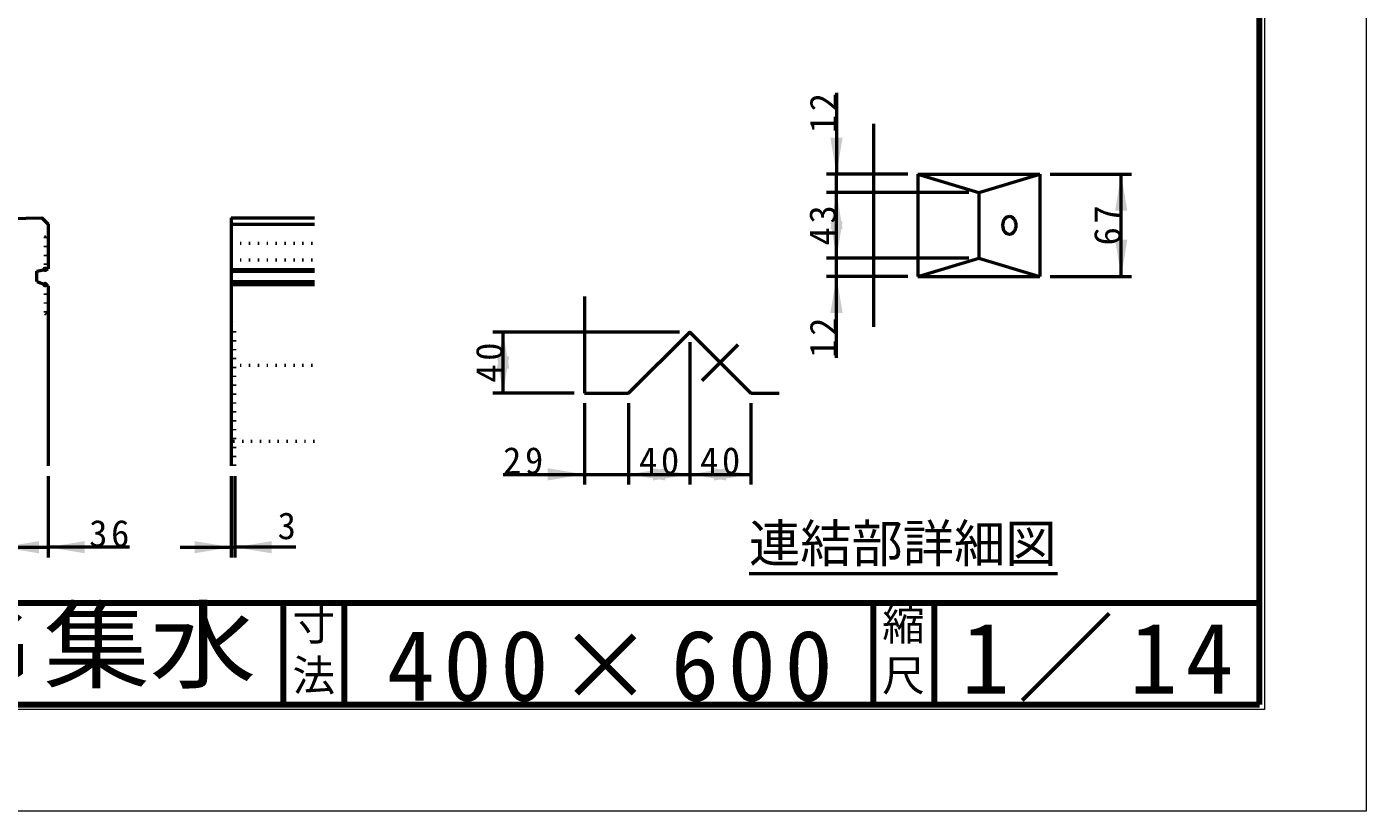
# Model space of a CAD drawing. Units: millimetres, scale not verified, with parts at other scales. Extents: x -2102 to 2102, y -1485 to 1485.
# Drawn here: x 785 to 2102, y -1485 to -713 of the extents above; entities that cross this region are included whole.
import ezdxf
from ezdxf.enums import TextEntityAlignment as Align

# ---------------------------------------------------------------- set-up
doc = ezdxf.new("R2010")
doc.units = ezdxf.units.MM
doc.header["$LTSCALE"] = 5
doc.header["$PDMODE"] = 32
doc.header["$PDSIZE"] = 2.5
doc.linetypes.add('DOTTED', pattern=[1.75, 0.25, -1.5])
doc.linetypes.add('LONG_DASHED_DOTTED', pattern=[15.25, 12, -1.5, 0.25, -1.5])
doc.layers.add('0-0_V-nasSTD', color=7, linetype='Continuous', lineweight=35)
doc.layers.add('0-1_0', color=7, linetype='Continuous', lineweight=50)
doc.styles.add('ＭＳ ゴシック', font='')
doc.styles.get('ＭＳ ゴシック').set_extended_font_data('MS Gothic')

msp = doc.modelspace()

# ---------------------------------------------------------------- linework, layer by layer
at = {"layer": '0-0_V-nasSTD', "lineweight": 50}
for p, q in [((986.173, -901.259), (1068.173, -901.259)), ((986.173, -901.259), (986.173, -1145.259)), ((986.173, -907.509), (1068.173, -907.509)), ((986.173, -951.884), (1068.173, -951.884)), ((986.173, -953.759), (1068.173, -953.759)), ((806.173, -967.956), (806.173, -1145.259)), ((986.173, -963.759), (1068.173, -963.759)), ((986.173, -966.884), (1068.173, -966.884))]:
    msp.add_line(p, q, dxfattribs=at)
at = {"layer": '0-0_V-nasSTD', "linetype": 'DOTTED', "lineweight": 50}
for p, q in [((986.173, -926.259), (1068.173, -926.259)), ((986.173, -942.509), (1068.173, -942.509)), ((986.173, -1003.759), (989.923, -1006.259)), ((989.923, -1145.259), (989.923, -1006.259)), ((986.173, -1033.759), (989.923, -1031.259)), ((986.173, -1046.259), (1068.173, -1046.259)), ((1068.173, -1121.259), (986.173, -1121.259))]:
    msp.add_line(p, q, dxfattribs=at)
at = {"layer": '0-0_V-nasSTD', "lineweight": 100}
for p, q in [((-1997.5, -1280), (1997.5, -1280)), ((1037.5, -1280), (1037.5, -1380)), ((1097.5, -1280), (1097.5, -1380)), ((1617.5, -1280), (1617.5, -1380)), ((1677.5, -1280), (1677.5, -1380)), ((-1997.5, -1380), (1997.5, -1380)), ((-1997.5, -1380), (1997.5, -1380))]:
    msp.add_line(p, q, dxfattribs=at)
at = {"layer": '0-0_V-nasSTD', "lineweight": 18}
for points in [[(-2102.5, -1485), (-2102.5, 1485), (2102.5, 1485), (2102.5, -1485)], [(-2002.5, -1385), (-2002.5, 1385), (2002.5, 1385), (2002.5, -1385)]]:
    msp.add_lwpolyline(points, close=True, dxfattribs=at)
at = {"layer": '0-0_V-nasSTD', "lineweight": 100}
msp.add_lwpolyline([(1997.5, -1380), (1997.5, 1380), (-1997.5, 1380)], dxfattribs=at)
at = {"layer": '0-0_V-nasSTD'}
for points in [[(1575.547, -822.312), (1581.547, -858.312), (1587.547, -822.312)], [(1855.547, -894.312), (1861.547, -858.312), (1867.547, -894.312)], [(1575.547, -912.312), (1581.547, -876.312), (1587.547, -912.312)], [(1575.547, -904.812), (1581.547, -940.812), (1587.547, -904.812)], [(1855.547, -922.812), (1861.547, -958.812), (1867.547, -922.812)], [(1575.547, -994.812), (1581.547, -958.812), (1587.547, -994.812)], [(1247.638, -1049.59), (1253.638, -1013.59), (1259.638, -1049.59)], [(1247.638, -1037.59), (1253.638, -1073.59), (1259.638, -1037.59)], [(1297.638, -1159.59), (1297.638, -1147.59), (1333.638, -1153.59)], [(1377.138, -1153.59), (1413.138, -1159.59), (1413.138, -1147.59)], [(1401.138, -1159.59), (1401.138, -1147.59), (1437.138, -1153.59)], [(1437.138, -1153.59), (1473.138, -1159.59), (1473.138, -1147.59)], [(1461.138, -1159.59), (1461.138, -1147.59), (1497.138, -1153.59)], [(761.173, -1225.259), (797.173, -1231.259), (797.173, -1219.259)], [(806.173, -1225.259), (842.173, -1231.259), (842.173, -1219.259)], [(950.173, -1231.259), (950.173, -1219.259), (986.173, -1225.259)], [(989.923, -1225.259), (1025.923, -1231.259), (1025.923, -1219.259)]]:
    msp.add_solid(points, dxfattribs=at)
at = {"layer": '0-1_0'}
for p, q in [((1581.547, -778.312), (1581.547, -858.312)), ((1618.047, -808.562), (1618.047, -1008.562)), ((1651.547, -858.312), (1571.547, -858.312)), ((1581.547, -876.312), (1581.547, -858.312)), ((1661.547, -858.312), (1661.547, -958.812)), ((1661.547, -858.312), (1781.547, -858.312)), ((1781.547, -858.312), (1781.547, -958.812)), ((1791.547, -858.312), (1871.547, -858.312)), ((1861.547, -958.812), (1861.547, -858.312)), ((1711.547, -876.312), (1571.547, -876.312)), ((1581.547, -940.812), (1581.547, -876.312)), ((1721.547, -876.312), (1721.547, -940.812)), ((806.173, -907.509), (806.173, -951.24)), ((1711.547, -940.812), (1571.547, -940.812)), ((1581.547, -958.812), (1581.547, -940.812)), ((794.923, -953.759), (806.173, -951.24)), ((794.923, -963.759), (794.923, -953.759)), ((1651.547, -958.812), (1571.547, -958.812)), ((1581.547, -1038.812), (1581.547, -958.812)), ((1661.547, -958.812), (1781.547, -958.812)), ((1791.547, -958.812), (1871.547, -958.812)), ((794.923, -963.759), (806.173, -967.956)), ((1333.638, -978.59), (1333.638, -1073.59)), ((1427.138, -1013.59), (1243.638, -1013.59)), ((1253.638, -1073.59), (1253.638, -1013.59)), ((1437.138, -1023.59), (1437.138, -1163.59)), ((1323.638, -1073.59), (1243.638, -1073.59)), ((1333.638, -1073.59), (1377.138, -1073.59)), ((1497.138, -1073.59), (1525.138, -1073.59)), ((1333.638, -1083.59), (1333.638, -1163.59)), ((1377.138, -1083.59), (1377.138, -1163.59)), ((1497.138, -1083.59), (1497.138, -1163.59)), ((806.173, -1155.259), (806.173, -1235.259)), ((986.173, -1155.259), (986.173, -1235.259)), ((989.923, -1155.259), (989.923, -1235.259)), ((1253.638, -1153.59), (1333.638, -1153.59)), ((1333.638, -1153.59), (1377.138, -1153.59)), ((886.173, -1225.259), (806.173, -1225.259)), ((936.173, -1225.259), (986.173, -1225.259)), ((986.173, -1225.259), (989.923, -1225.259)), ((1049.923, -1225.259), (989.923, -1225.259)), ((1495.538, -1251.044), (1798.946, -1251.044))]:
    msp.add_line(p, q, dxfattribs=at)
at = {"layer": '0-1_0', "linetype": 'DOTTED'}
for q in [(806.173, -917.134), (803.298, -951.884)]:
    msp.add_line((803.298, -920.009), q, dxfattribs=at)
at = {"layer": '0-1_0', "linetype": 'LONG_DASHED_DOTTED'}
msp.add_line((1449.46, -1061.268), (1484.816, -1025.913), dxfattribs=at)
at = {"layer": '0-1_0', "lineweight": 100}
msp.add_line((-1997.5, -1280), (1997.5, -1280), dxfattribs=at)
at = {"layer": '0-1_0'}
for points in [[(1661.547, -858.312), (1721.547, -876.312), (1781.547, -858.312)], [(499.923, -907.509), (799.923, -901.259), (806.173, -907.509)], [(1661.547, -958.812), (1721.547, -940.812), (1781.547, -958.812)], [(1377.138, -1073.59), (1437.138, -1013.59), (1497.138, -1073.59)], [(1377.138, -1153.59), (1437.138, -1153.59), (1497.138, -1153.59)], [(731.173, -1225.259), (733.673, -1225.259), (758.673, -1225.259), (761.173, -1225.259), (806.173, -1225.259)]]:
    msp.add_lwpolyline(points, dxfattribs=at)
at = {"layer": '0-1_0', "linetype": 'DOTTED'}
msp.add_lwpolyline([(803.298, -966.884), (803.298, -995.009), (806.173, -997.884)], dxfattribs=at)
at = {"layer": '0-1_0'}
msp.add_ellipse((1751.547, -908.562), major_axis=(0, 9), ratio=0.707107, dxfattribs=at)
for p in [(803.298, -951.884), (803.298, -966.884)]:
    msp.add_point(p, dxfattribs=at)

# ---------------------------------------------------------------- texts
at = {"layer": '0-0_V-nasSTD', "style": 'ＭＳ ゴシック'}
for s, height, p in [('3', 26.39, (1031.923, -1225.259)), ('連結部詳細図', 36.95, (1495.538, -1251.044)), ('寸', 30.79, (1046.482, -1326.001)), ('縮', 30.79, (1626.482, -1326.001)), ('法', 30.79, (1046.476, -1375.99)), ('尺', 30.79, (1626.476, -1375.99))]:
    msp.add_text(s, height=height, dxfattribs=at).set_placement(p, align=Align.BOTTOM_LEFT)
at = {"layer": '0-0_V-nasSTD', "style": 'ＭＳ ゴシック', "width": 1.1}
msp.add_text('ユニロードⅡ ＬＳＧ集水', height=69.65, dxfattribs=at).set_placement((-191, -1377.53), align=Align.BOTTOM_LEFT)
at = {"layer": '0-0_V-nasSTD', "char_height": 26.39, "attachment_point": 7, "rotation": 90, "style": 'ＭＳ ゴシック'}
for s, insert in [('\\T1.2;12', (1581.547, -817.912)), ('\\T1.2;43', (1581.547, -928.362)), ('\\T1.2;67', (1861.547, -928.362)), ('\\T1.2;12', (1581.547, -1038.812)), ('\\T1.2;40', (1253.638, -1063.39))]:
    msp.add_mtext(s, dxfattribs=dict(at, insert=insert))
at = {"layer": '0-0_V-nasSTD', "attachment_point": 7, "style": 'ＭＳ ゴシック'}
for s, insert, char_height in [('\\T1.2;29', (1253.638, -1153.59), 26.39), ('\\T1.2;40', (1387.338, -1153.59), 26.39), ('\\T1.2;40', (1447.338, -1153.59), 26.39), ('\\T1.2;36', (846.573, -1225.259), 26.39), ('\\T1.16;1／14', (1704.533, -1377.418), 69.65), ('\\T1.18;400×600', (1139.081, -1377.492), 69.65)]:
    msp.add_mtext(s, dxfattribs=dict(at, insert=insert, char_height=char_height))

doc.saveas('drawing.dxf')
